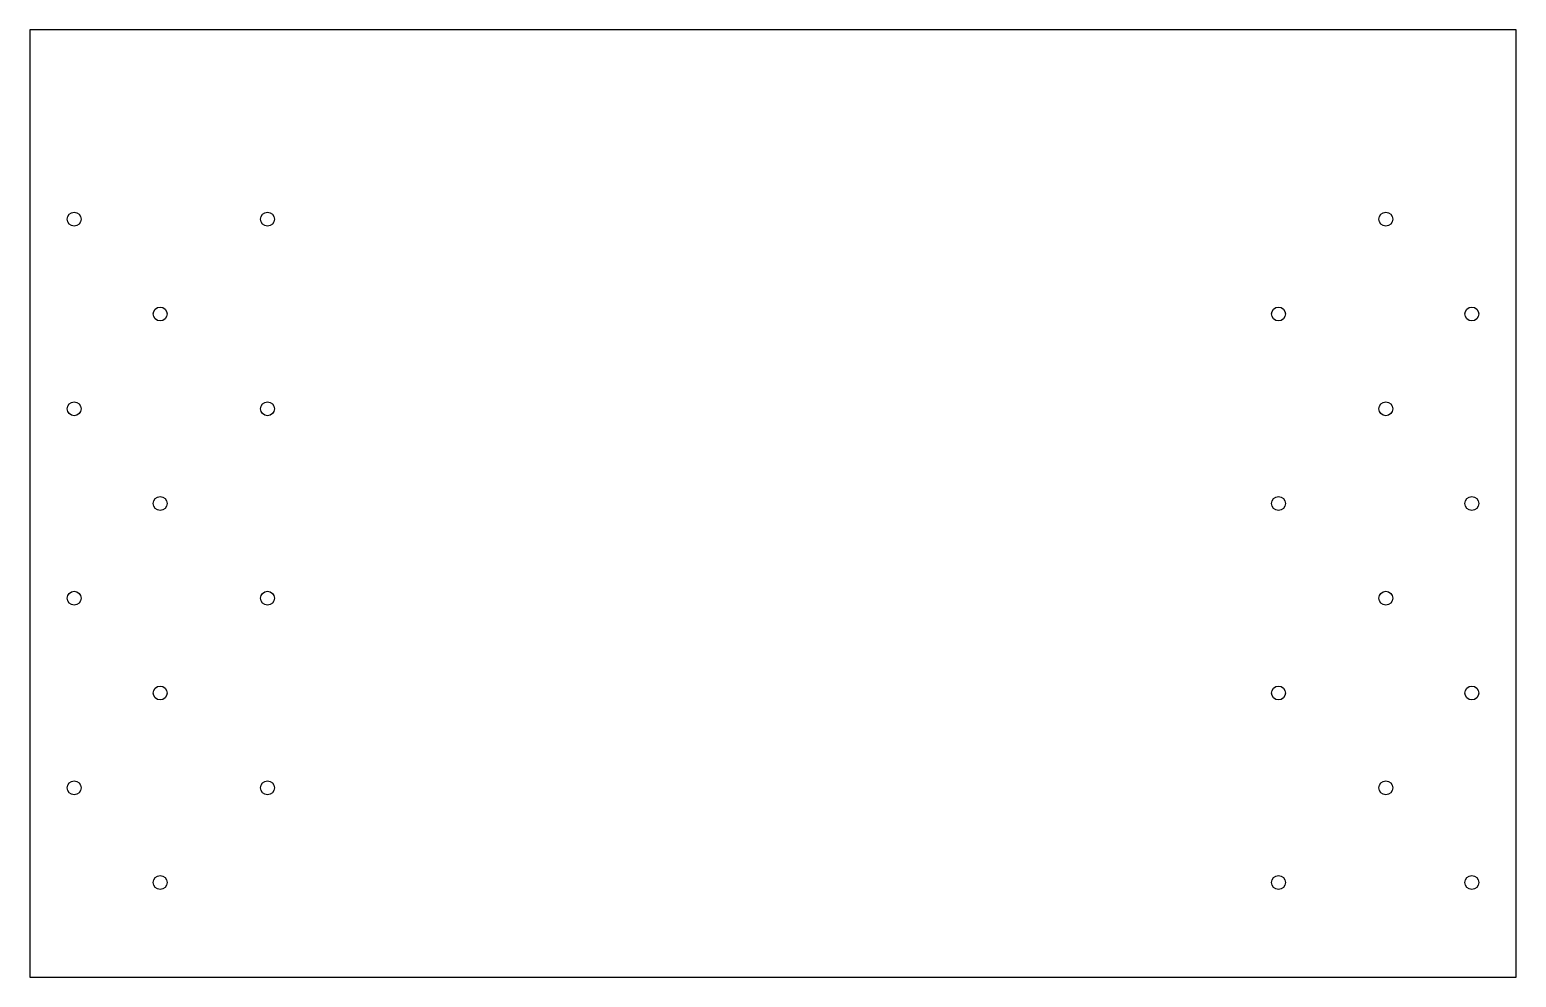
# Model space of a CAD drawing. Header units: millimetres. Extents: x 0 to 1020, y 0 to 650.
import ezdxf

# ---------------------------------------------------------------- set-up
doc = ezdxf.new("R2010")
doc.units = ezdxf.units.MM

msp = doc.modelspace()

# ---------------------------------------------------------------- linework, layer by layer
for p, q in [((1020, 650), (0, 650)), ((0, 650), (0, 0)), ((1020, 0), (1020, 650)), ((25.7175, 520), (26.08, 521.823)), ((26.08, 521.823), (27.1124, 523.368)), ((27.1124, 523.368), (28.6575, 524.4)), ((28.6575, 524.4), (30.48, 524.762)), ((30.48, 524.762), (32.3025, 524.4)), ((32.3025, 524.4), (33.8476, 523.368)), ((33.8476, 523.368), (34.88, 521.823)), ((34.88, 521.823), (35.2425, 520)), ((158.418, 520), (158.78, 521.823)), ((158.78, 521.823), (159.812, 523.368)), ((159.812, 523.368), (161.357, 524.4)), ((161.357, 524.4), (163.18, 524.762)), ((163.18, 524.762), (165.003, 524.4)), ((165.003, 524.4), (166.548, 523.368)), ((166.548, 523.368), (167.58, 521.823)), ((167.58, 521.823), (167.943, 520)), ((925.717, 520), (926.08, 521.823)), ((926.08, 521.823), (927.112, 523.368)), ((927.112, 523.368), (928.657, 524.4)), ((928.657, 524.4), (930.48, 524.762)), ((930.48, 524.762), (932.303, 524.4)), ((932.303, 524.4), (933.848, 523.368)), ((933.848, 523.368), (934.88, 521.823)), ((934.88, 521.823), (935.242, 520)), ((26.08, 518.177), (25.7175, 520)), ((27.1124, 516.632), (26.08, 518.177)), ((28.6575, 515.6), (27.1124, 516.632)), ((30.48, 515.237), (28.6575, 515.6)), ((32.3025, 515.6), (30.48, 515.237)), ((33.8476, 516.632), (32.3025, 515.6)), ((34.88, 518.177), (33.8476, 516.632)), ((35.2425, 520), (34.88, 518.177)), ((158.78, 518.177), (158.418, 520)), ((159.812, 516.632), (158.78, 518.177)), ((161.357, 515.6), (159.812, 516.632)), ((163.18, 515.237), (161.357, 515.6)), ((165.003, 515.6), (163.18, 515.237)), ((166.548, 516.632), (165.003, 515.6)), ((167.58, 518.177), (166.548, 516.632)), ((167.943, 520), (167.58, 518.177)), ((926.08, 518.177), (925.717, 520)), ((927.112, 516.632), (926.08, 518.177)), ((928.657, 515.6), (927.112, 516.632)), ((930.48, 515.237), (928.657, 515.6)), ((932.303, 515.6), (930.48, 515.237)), ((933.848, 516.632), (932.303, 515.6)), ((934.88, 518.177), (933.848, 516.632)), ((935.242, 520), (934.88, 518.177)), ((86.1524, 458.368), (87.6975, 459.4)), ((87.6975, 459.4), (89.52, 459.762)), ((89.52, 459.762), (91.3425, 459.4)), ((91.3425, 459.4), (92.8876, 458.368)), ((853.452, 458.368), (854.997, 459.4)), ((854.997, 459.4), (856.82, 459.762)), ((856.82, 459.762), (858.643, 459.4)), ((858.643, 459.4), (860.188, 458.368)), ((986.152, 458.368), (987.697, 459.4)), ((987.697, 459.4), (989.52, 459.762)), ((989.52, 459.762), (991.343, 459.4)), ((991.343, 459.4), (992.888, 458.368)), ((84.7575, 455), (85.12, 456.823)), ((85.12, 453.177), (84.7575, 455)), ((85.12, 456.823), (86.1524, 458.368)), ((86.1524, 451.632), (85.12, 453.177)), ((87.6975, 450.6), (86.1524, 451.632)), ((89.52, 450.237), (87.6975, 450.6)), ((91.3425, 450.6), (89.52, 450.237)), ((92.8876, 451.632), (91.3425, 450.6)), ((92.8876, 458.368), (93.92, 456.823)), ((93.92, 453.177), (92.8876, 451.632)), ((93.92, 456.823), (94.2825, 455)), ((94.2825, 455), (93.92, 453.177)), ((852.057, 455), (852.42, 456.823)), ((852.42, 453.177), (852.057, 455)), ((852.42, 456.823), (853.452, 458.368)), ((853.452, 451.632), (852.42, 453.177)), ((854.997, 450.6), (853.452, 451.632)), ((856.82, 450.237), (854.997, 450.6)), ((858.643, 450.6), (856.82, 450.237)), ((860.188, 451.632), (858.643, 450.6)), ((860.188, 458.368), (861.22, 456.823)), ((861.22, 453.177), (860.188, 451.632)), ((861.22, 456.823), (861.582, 455)), ((861.582, 455), (861.22, 453.177)), ((984.757, 455), (985.12, 456.823)), ((985.12, 453.177), (984.757, 455)), ((985.12, 456.823), (986.152, 458.368)), ((986.152, 451.632), (985.12, 453.177)), ((987.697, 450.6), (986.152, 451.632)), ((989.52, 450.237), (987.697, 450.6)), ((991.343, 450.6), (989.52, 450.237)), ((992.888, 451.632), (991.343, 450.6)), ((992.888, 458.368), (993.92, 456.823)), ((993.92, 453.177), (992.888, 451.632)), ((993.92, 456.823), (994.282, 455)), ((994.282, 455), (993.92, 453.177)), ((25.7175, 390), (26.08, 391.823)), ((26.08, 388.177), (25.7175, 390)), ((26.08, 391.823), (27.1124, 393.368)), ((27.1124, 386.632), (26.08, 388.177)), ((27.1124, 393.368), (28.6575, 394.4)), ((28.6575, 394.4), (30.48, 394.762)), ((30.48, 394.762), (32.3025, 394.4)), ((32.3025, 394.4), (33.8476, 393.368)), ((33.8476, 393.368), (34.88, 391.823)), ((34.88, 388.177), (33.8476, 386.632)), ((34.88, 391.823), (35.2425, 390)), ((35.2425, 390), (34.88, 388.177)), ((158.418, 390), (158.78, 391.823)), ((158.78, 388.177), (158.418, 390)), ((158.78, 391.823), (159.812, 393.368)), ((159.812, 386.632), (158.78, 388.177)), ((159.812, 393.368), (161.357, 394.4)), ((161.357, 394.4), (163.18, 394.762)), ((163.18, 394.762), (165.003, 394.4)), ((165.003, 394.4), (166.548, 393.368)), ((166.548, 393.368), (167.58, 391.823)), ((167.58, 388.177), (166.548, 386.632)), ((167.58, 391.823), (167.943, 390)), ((167.943, 390), (167.58, 388.177)), ((925.717, 390), (926.08, 391.823)), ((926.08, 388.177), (925.717, 390)), ((926.08, 391.823), (927.112, 393.368)), ((927.112, 386.632), (926.08, 388.177)), ((927.112, 393.368), (928.657, 394.4)), ((928.657, 394.4), (930.48, 394.762)), ((930.48, 394.762), (932.303, 394.4)), ((932.303, 394.4), (933.848, 393.368)), ((933.848, 393.368), (934.88, 391.823)), ((934.88, 388.177), (933.848, 386.632)), ((934.88, 391.823), (935.242, 390)), ((935.242, 390), (934.88, 388.177)), ((28.6575, 385.6), (27.1124, 386.632)), ((30.48, 385.237), (28.6575, 385.6)), ((32.3025, 385.6), (30.48, 385.237)), ((33.8476, 386.632), (32.3025, 385.6)), ((161.357, 385.6), (159.812, 386.632)), ((163.18, 385.237), (161.357, 385.6)), ((165.003, 385.6), (163.18, 385.237)), ((166.548, 386.632), (165.003, 385.6)), ((928.657, 385.6), (927.112, 386.632)), ((930.48, 385.237), (928.657, 385.6)), ((932.303, 385.6), (930.48, 385.237)), ((933.848, 386.632), (932.303, 385.6)), ((84.7575, 325), (85.12, 326.823)), ((85.12, 326.823), (86.1524, 328.368)), ((86.1524, 328.368), (87.6975, 329.4)), ((87.6975, 329.4), (89.52, 329.762)), ((89.52, 329.762), (91.3425, 329.4)), ((91.3425, 329.4), (92.8876, 328.368)), ((92.8876, 328.368), (93.92, 326.823)), ((93.92, 326.823), (94.2825, 325)), ((852.057, 325), (852.42, 326.823)), ((852.42, 326.823), (853.452, 328.368)), ((853.452, 328.368), (854.997, 329.4)), ((854.997, 329.4), (856.82, 329.762)), ((856.82, 329.762), (858.643, 329.4)), ((858.643, 329.4), (860.188, 328.368)), ((860.188, 328.368), (861.22, 326.823)), ((861.22, 326.823), (861.582, 325)), ((984.757, 325), (985.12, 326.823)), ((985.12, 326.823), (986.152, 328.368)), ((986.152, 328.368), (987.697, 329.4)), ((987.697, 329.4), (989.52, 329.762)), ((989.52, 329.762), (991.343, 329.4)), ((991.343, 329.4), (992.888, 328.368)), ((992.888, 328.368), (993.92, 326.823)), ((993.92, 326.823), (994.282, 325)), ((85.12, 323.177), (84.7575, 325)), ((86.1524, 321.632), (85.12, 323.177)), ((87.6975, 320.6), (86.1524, 321.632)), ((89.52, 320.237), (87.6975, 320.6)), ((91.3425, 320.6), (89.52, 320.237)), ((92.8876, 321.632), (91.3425, 320.6)), ((93.92, 323.177), (92.8876, 321.632)), ((94.2825, 325), (93.92, 323.177)), ((852.42, 323.177), (852.057, 325)), ((853.452, 321.632), (852.42, 323.177)), ((854.997, 320.6), (853.452, 321.632)), ((856.82, 320.237), (854.997, 320.6)), ((858.643, 320.6), (856.82, 320.237)), ((860.188, 321.632), (858.643, 320.6)), ((861.22, 323.177), (860.188, 321.632)), ((861.582, 325), (861.22, 323.177)), ((985.12, 323.177), (984.757, 325)), ((986.152, 321.632), (985.12, 323.177)), ((987.697, 320.6), (986.152, 321.632)), ((989.52, 320.237), (987.697, 320.6)), ((991.343, 320.6), (989.52, 320.237)), ((992.888, 321.632), (991.343, 320.6)), ((993.92, 323.177), (992.888, 321.632)), ((994.282, 325), (993.92, 323.177)), ((25.7175, 260), (26.08, 261.823)), ((26.08, 258.177), (25.7175, 260)), ((26.08, 261.823), (27.1124, 263.368)), ((27.1124, 256.632), (26.08, 258.177)), ((27.1124, 263.368), (28.6575, 264.4)), ((28.6575, 255.6), (27.1124, 256.632)), ((28.6575, 264.4), (30.48, 264.762)), ((30.48, 255.237), (28.6575, 255.6)), ((30.48, 264.762), (32.3025, 264.4)), ((32.3025, 255.6), (30.48, 255.237)), ((32.3025, 264.4), (33.8476, 263.368)), ((33.8476, 256.632), (32.3025, 255.6)), ((33.8476, 263.368), (34.88, 261.823)), ((34.88, 258.177), (33.8476, 256.632)), ((34.88, 261.823), (35.2425, 260)), ((35.2425, 260), (34.88, 258.177)), ((158.418, 260), (158.78, 261.823)), ((158.78, 258.177), (158.418, 260)), ((158.78, 261.823), (159.812, 263.368)), ((159.812, 256.632), (158.78, 258.177)), ((159.812, 263.368), (161.357, 264.4)), ((161.357, 255.6), (159.812, 256.632)), ((161.357, 264.4), (163.18, 264.762)), ((163.18, 255.237), (161.357, 255.6)), ((163.18, 264.762), (165.003, 264.4)), ((165.003, 255.6), (163.18, 255.237)), ((165.003, 264.4), (166.548, 263.368)), ((166.548, 256.632), (165.003, 255.6)), ((166.548, 263.368), (167.58, 261.823)), ((167.58, 258.177), (166.548, 256.632)), ((167.58, 261.823), (167.943, 260)), ((167.943, 260), (167.58, 258.177)), ((925.717, 260), (926.08, 261.823)), ((926.08, 258.177), (925.717, 260)), ((926.08, 261.823), (927.112, 263.368)), ((927.112, 256.632), (926.08, 258.177)), ((927.112, 263.368), (928.657, 264.4)), ((928.657, 255.6), (927.112, 256.632)), ((928.657, 264.4), (930.48, 264.762)), ((930.48, 255.237), (928.657, 255.6)), ((930.48, 264.762), (932.303, 264.4)), ((932.303, 255.6), (930.48, 255.237)), ((932.303, 264.4), (933.848, 263.368)), ((933.848, 256.632), (932.303, 255.6)), ((933.848, 263.368), (934.88, 261.823)), ((934.88, 258.177), (933.848, 256.632)), ((934.88, 261.823), (935.242, 260)), ((935.242, 260), (934.88, 258.177)), ((84.7575, 195), (85.12, 196.823)), ((85.12, 193.177), (84.7575, 195)), ((85.12, 196.823), (86.1524, 198.368)), ((86.1524, 198.368), (87.6975, 199.4)), ((87.6975, 199.4), (89.52, 199.762)), ((89.52, 199.762), (91.3425, 199.4)), ((91.3425, 199.4), (92.8876, 198.368)), ((92.8876, 198.368), (93.92, 196.823)), ((93.92, 196.823), (94.2825, 195)), ((94.2825, 195), (93.92, 193.177)), ((852.057, 195), (852.42, 196.823)), ((852.42, 193.177), (852.057, 195)), ((852.42, 196.823), (853.452, 198.368)), ((853.452, 198.368), (854.997, 199.4)), ((854.997, 199.4), (856.82, 199.762)), ((856.82, 199.762), (858.643, 199.4)), ((858.643, 199.4), (860.188, 198.368)), ((860.188, 198.368), (861.22, 196.823)), ((861.22, 196.823), (861.582, 195)), ((861.582, 195), (861.22, 193.177)), ((984.757, 195), (985.12, 196.823)), ((985.12, 193.177), (984.757, 195)), ((985.12, 196.823), (986.152, 198.368)), ((986.152, 198.368), (987.697, 199.4)), ((987.697, 199.4), (989.52, 199.762)), ((989.52, 199.762), (991.343, 199.4)), ((991.343, 199.4), (992.888, 198.368)), ((992.888, 198.368), (993.92, 196.823)), ((993.92, 196.823), (994.282, 195)), ((994.282, 195), (993.92, 193.177)), ((86.1524, 191.632), (85.12, 193.177)), ((87.6975, 190.6), (86.1524, 191.632)), ((89.52, 190.237), (87.6975, 190.6)), ((91.3425, 190.6), (89.52, 190.237)), ((92.8876, 191.632), (91.3425, 190.6)), ((93.92, 193.177), (92.8876, 191.632)), ((853.452, 191.632), (852.42, 193.177)), ((854.997, 190.6), (853.452, 191.632)), ((856.82, 190.237), (854.997, 190.6)), ((858.643, 190.6), (856.82, 190.237)), ((860.188, 191.632), (858.643, 190.6)), ((861.22, 193.177), (860.188, 191.632)), ((986.152, 191.632), (985.12, 193.177)), ((987.697, 190.6), (986.152, 191.632)), ((989.52, 190.237), (987.697, 190.6)), ((991.343, 190.6), (989.52, 190.237)), ((992.888, 191.632), (991.343, 190.6)), ((993.92, 193.177), (992.888, 191.632)), ((26.08, 131.823), (27.1124, 133.368)), ((27.1124, 133.368), (28.6575, 134.4)), ((28.6575, 134.4), (30.48, 134.762)), ((30.48, 134.762), (32.3025, 134.4)), ((32.3025, 134.4), (33.8476, 133.368)), ((33.8476, 133.368), (34.88, 131.823)), ((158.78, 131.823), (159.812, 133.368)), ((159.812, 133.368), (161.357, 134.4)), ((161.357, 134.4), (163.18, 134.762)), ((163.18, 134.762), (165.003, 134.4)), ((165.003, 134.4), (166.548, 133.368)), ((166.548, 133.368), (167.58, 131.823)), ((926.08, 131.823), (927.112, 133.368)), ((927.112, 133.368), (928.657, 134.4)), ((928.657, 134.4), (930.48, 134.762)), ((930.48, 134.762), (932.303, 134.4)), ((932.303, 134.4), (933.848, 133.368)), ((933.848, 133.368), (934.88, 131.823)), ((25.7175, 130), (26.08, 131.823)), ((26.08, 128.177), (25.7175, 130)), ((27.1124, 126.632), (26.08, 128.177)), ((28.6575, 125.6), (27.1124, 126.632)), ((30.48, 125.237), (28.6575, 125.6)), ((32.3025, 125.6), (30.48, 125.237)), ((33.8476, 126.632), (32.3025, 125.6)), ((34.88, 128.177), (33.8476, 126.632)), ((34.88, 131.823), (35.2425, 130)), ((35.2425, 130), (34.88, 128.177)), ((158.418, 130), (158.78, 131.823)), ((158.78, 128.177), (158.418, 130)), ((159.812, 126.632), (158.78, 128.177)), ((161.357, 125.6), (159.812, 126.632)), ((163.18, 125.237), (161.357, 125.6)), ((165.003, 125.6), (163.18, 125.237)), ((166.548, 126.632), (165.003, 125.6)), ((167.58, 128.177), (166.548, 126.632)), ((167.58, 131.823), (167.943, 130)), ((167.943, 130), (167.58, 128.177)), ((925.717, 130), (926.08, 131.823)), ((926.08, 128.177), (925.717, 130)), ((927.112, 126.632), (926.08, 128.177)), ((928.657, 125.6), (927.112, 126.632)), ((930.48, 125.237), (928.657, 125.6)), ((932.303, 125.6), (930.48, 125.237)), ((933.848, 126.632), (932.303, 125.6)), ((934.88, 128.177), (933.848, 126.632)), ((934.88, 131.823), (935.242, 130)), ((935.242, 130), (934.88, 128.177)), ((84.7575, 65), (85.12, 66.8225)), ((85.12, 63.1775), (84.7575, 65)), ((85.12, 66.8225), (86.1524, 68.3676)), ((86.1524, 61.6324), (85.12, 63.1775)), ((86.1524, 68.3676), (87.6975, 69.4)), ((87.6975, 60.6), (86.1524, 61.6324)), ((87.6975, 69.4), (89.52, 69.7625)), ((89.52, 69.7625), (91.3425, 69.4)), ((91.3425, 69.4), (92.8876, 68.3676)), ((92.8876, 61.6324), (91.3425, 60.6)), ((92.8876, 68.3676), (93.92, 66.8225)), ((93.92, 63.1775), (92.8876, 61.6324)), ((93.92, 66.8225), (94.2825, 65)), ((94.2825, 65), (93.92, 63.1775)), ((852.057, 65), (852.42, 66.8225)), ((852.42, 63.1775), (852.057, 65)), ((852.42, 66.8225), (853.452, 68.3676)), ((853.452, 61.6324), (852.42, 63.1775)), ((853.452, 68.3676), (854.997, 69.4)), ((854.997, 60.6), (853.452, 61.6324)), ((854.997, 69.4), (856.82, 69.7625)), ((856.82, 69.7625), (858.643, 69.4)), ((858.643, 69.4), (860.188, 68.3676)), ((860.188, 61.6324), (858.643, 60.6)), ((860.188, 68.3676), (861.22, 66.8225)), ((861.22, 63.1775), (860.188, 61.6324)), ((861.22, 66.8225), (861.582, 65)), ((861.582, 65), (861.22, 63.1775)), ((984.757, 65), (985.12, 66.8225)), ((985.12, 63.1775), (984.757, 65)), ((985.12, 66.8225), (986.152, 68.3676)), ((986.152, 61.6324), (985.12, 63.1775)), ((986.152, 68.3676), (987.697, 69.4)), ((987.697, 60.6), (986.152, 61.6324)), ((987.697, 69.4), (989.52, 69.7625)), ((989.52, 69.7625), (991.343, 69.4)), ((991.343, 69.4), (992.888, 68.3676)), ((992.888, 61.6324), (991.343, 60.6)), ((992.888, 68.3676), (993.92, 66.8225)), ((993.92, 63.1775), (992.888, 61.6324)), ((993.92, 66.8225), (994.282, 65)), ((994.282, 65), (993.92, 63.1775)), ((89.52, 60.2375), (87.6975, 60.6)), ((91.3425, 60.6), (89.52, 60.2375)), ((856.82, 60.2375), (854.997, 60.6)), ((858.643, 60.6), (856.82, 60.2375)), ((989.52, 60.2375), (987.697, 60.6)), ((991.343, 60.6), (989.52, 60.2375)), ((0, 0), (1020, 0))]:
    msp.add_line(p, q)

doc.saveas('drawing.dxf')
